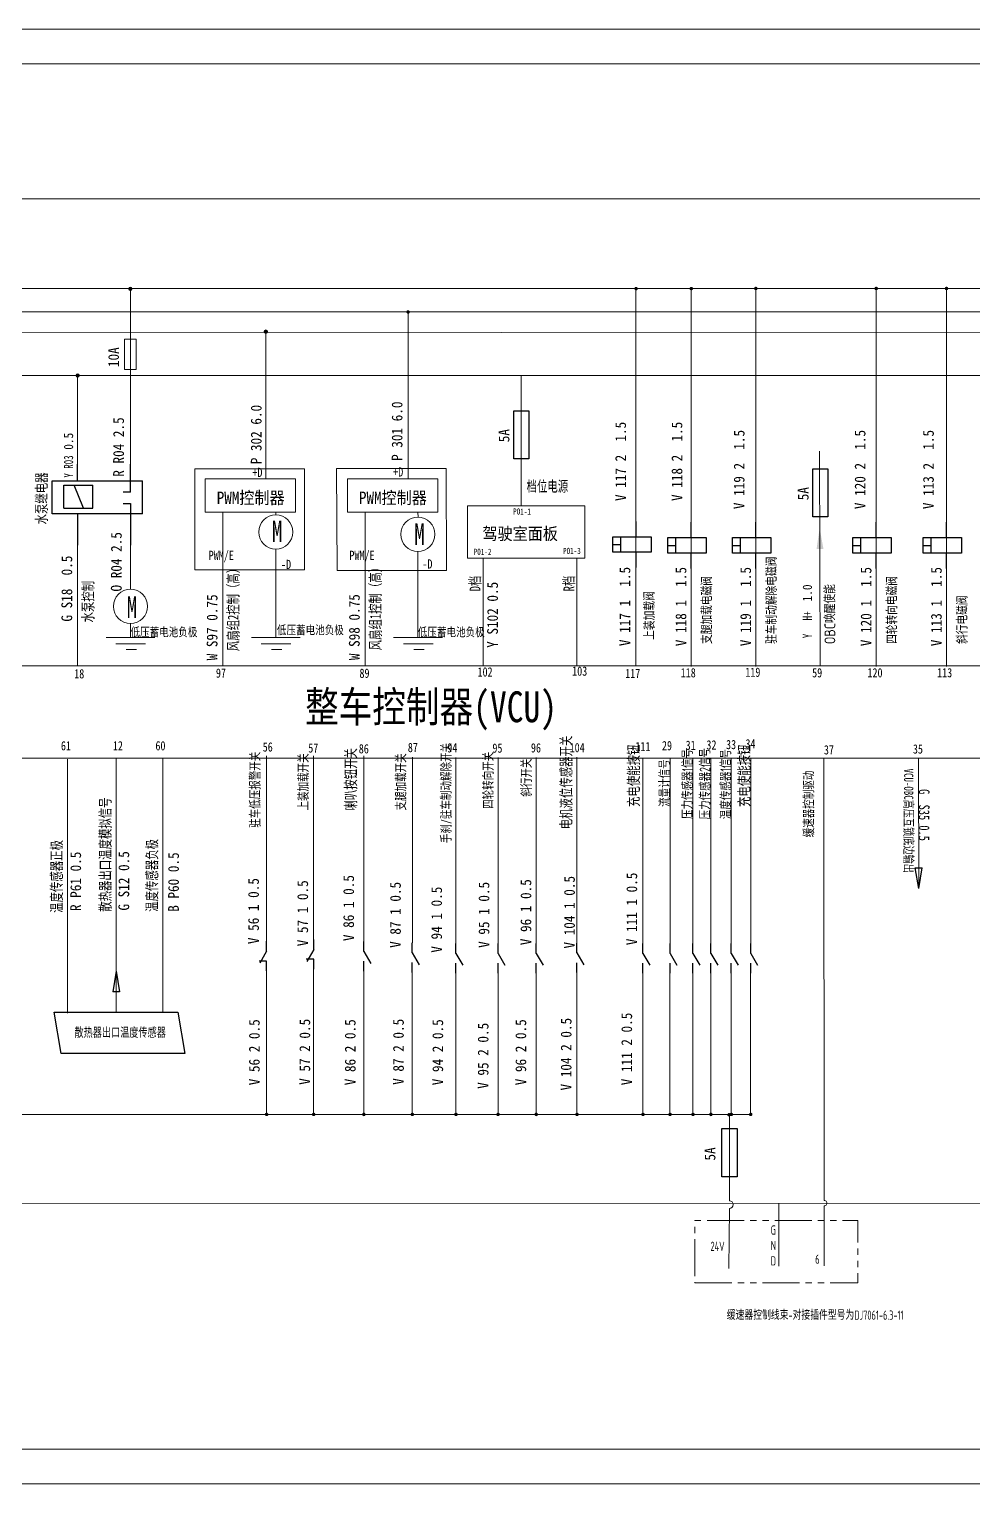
# Model space of a CAD drawing. Header units: millimetres. Extents: x 1 to 6482, y 2 to 1780.
# Drawn here: x 1801.5 to 2108.2, y 460.4 to 932.8 of the extents above; entities that cross this region are included whole.
import ezdxf

# ---------------------------------------------------------------- set-up
doc = ezdxf.new("R2010")
doc.units = ezdxf.units.MM
doc.linetypes.add('双点画线', pattern=[22, 12, -2, 2, -2, 2, -2])
for name, color, linetype in [('01', 7, 'Continuous'), ('PDF_外框线', 7, 'Continuous'), ('图框层', 7, 'Continuous'), ('粗实', 5, 'Continuous')]:
    doc.layers.add(name, color=color, linetype=linetype)
for name, color, linetype, lineweight in [('24V+', 6, 'Continuous', 50), ('图层 1', 7, 'Continuous', 18), ('实线层', 3, 'Continuous', 50), ('尺寸线层', 3, 'Continuous', 18)]:
    doc.layers.add(name, color=color, linetype=linetype, lineweight=lineweight)
doc.styles.get("Standard").update_dxf_attribs({"font": 'isocp.shx', "width": 0.707, "bigfont": 'hztxt.shx'})
doc.styles.add('标准', font='', dxfattribs={"width": 0.8})
doc.styles.get('标准').set_extended_font_data('SimSun')

# ---------------------------------------------------------------- blocks, each defined once
blk = doc.blocks.new('78654363')
at = {"linetype": 'Continuous'}
for p, q in [((-10.41, -0.71), (-10.41, 12.78)), ((6.77, 2.63), (6.77, 12.78))]:
    blk.add_line(p, q, dxfattribs=at)
at = {"layer": '图层 1', "color": 1, "lineweight": 25}
for points in [[(-14.33, 2.63), (-14.33, -8.03)], [(-14.33, 2.63), (15.02, 2.63)], [(15.02, 2.63), (15.02, -8.03)], [(15.02, -8.03), (-14.33, -8.03)]]:
    blk.add_lwpolyline(points, dxfattribs=at)
at = {"layer": '图层 1', "color": 7, "lineweight": 25}
for points in [[(1.84, 0.82), (1.84, -6.64)], [(11.29, 0.82), (1.84, 0.82)], [(4.84, 0.82), (7.87, -6.64)], [(11.29, 0.82), (11.29, -6.64)], [(-8.01, -0.71), (-10.41, -0.71)], [(-10.41, -4.44), (-10.41, -13.45)], [(-10.41, -4.44), (-8.01, -4.44)], [(11.29, -6.64), (1.84, -6.64)], [(6.77, -8.03), (6.77, -13.45)]]:
    blk.add_lwpolyline(points, dxfattribs=at)
blk = doc.blocks.new('794856123')
for p, q in [((-0.56, -4.55), (-1.68, 2.23)), ((-1.68, 2.23), (0.56, 2.23)), ((-0.56, -4.55), (0.56, 2.23))]:
    blk.add_line(p, q)
blk = doc.blocks.new('117-快速继电器的线圈')
for p, q in [((0, 9.99698), (0, 4.99849)), ((-7.497735, 2.499245), (-4.99849, 2.499245)), ((0, 0), (0, -4.99849))]:
    blk.add_line(p, q)
at = {"layer": '粗实'}
blk.add_line((-4.99849, 4.99849), (-4.99849, 0), dxfattribs=at)
blk.add_lwpolyline([(-7.497735, 4.99849), (4.99849, 4.99849), (4.99849, 0), (-7.497735, 0)], close=True, dxfattribs=at)
blk = doc.blocks.new('*U86', base_point=(101.19, -48.19))
at = {"layer": '01'}
for p, q in [((101.19, -33.19), (101.19, -38.19)), ((101.19, -43.19), (97.69, -37.12)), ((101.19, -43.19), (101.19, -48.19))]:
    blk.add_line(p, q, dxfattribs=at)
blk = doc.blocks.new('*U87', base_point=(100.08, -48.36))
at = {"layer": '01'}
for p, q in [((100.08, -33.36), (100.08, -38.36)), ((100.08, -43.36), (103.58, -37.3)), ((100.08, -38.36), (103.82, -38.36)), ((100.08, -43.36), (100.08, -48.36))]:
    blk.add_line(p, q, dxfattribs=at)
blk = doc.blocks.new('*U88', base_point=(100.08, -48.36))
at = {"layer": '01'}
for p, q in [((100.08, -33.36), (100.08, -38.36)), ((100.08, -43.36), (103.58, -37.3)), ((100.08, -38.36), (103.82, -38.36)), ((100.08, -43.36), (100.08, -48.36))]:
    blk.add_line(p, q, dxfattribs=at)
blk = doc.blocks.new('*U145', base_point=(101.19, -48.19))
at = {"layer": '01'}
for p, q in [((101.19, -33.19), (101.19, -38.19)), ((101.19, -43.19), (97.69, -37.12)), ((101.19, -43.19), (101.19, -48.19))]:
    blk.add_line(p, q, dxfattribs=at)
blk = doc.blocks.new('*U146', base_point=(101.19, -48.19))
at = {"layer": '01'}
for p, q in [((101.19, -33.19), (101.19, -38.19)), ((101.19, -43.19), (97.69, -37.12)), ((101.19, -43.19), (101.19, -48.19))]:
    blk.add_line(p, q, dxfattribs=at)
blk = doc.blocks.new('*U149', base_point=(101.19, -48.19))
at = {"layer": '01'}
for p, q in [((101.19, -33.19), (101.19, -38.19)), ((101.19, -43.19), (97.69, -37.12)), ((101.19, -43.19), (101.19, -48.19))]:
    blk.add_line(p, q, dxfattribs=at)

msp = doc.modelspace()

# ---------------------------------------------------------------- hatches: boundary and pattern name
at = {"linetype": 'ByBlock', "lineweight": 18}
h = msp.add_hatch(color=0, dxfattribs=at)
h.dxf.hatch_style = 1
h.paths.add_polyline_path([(1924.69, 841.52), (1924.69, 840.95), (1925.26, 840.95, 0.414214)])
h.paths.add_polyline_path([(1924.69, 841.52, 0.414214), (1924.12, 840.95), (1924.69, 840.95)])
h.paths.add_polyline_path([(1924.69, 840.95), (1924.12, 840.95, 0.414214), (1924.69, 840.38)])
h.paths.add_polyline_path([(1925.26, 840.95), (1924.69, 840.95), (1924.69, 840.38, 0.414214)])
h = msp.add_hatch(color=0, dxfattribs=at)
h.dxf.hatch_style = 1
h.paths.add_polyline_path([(1878.48, 835.12), (1878.48, 834.55), (1879.05, 834.55, 0.414214)])
h.paths.add_polyline_path([(1878.48, 835.12, 0.414214), (1877.91, 834.55), (1878.48, 834.55)])
h.paths.add_polyline_path([(1878.48, 834.55), (1877.91, 834.55, 0.414214), (1878.48, 833.97)])
h.paths.add_polyline_path([(1879.05, 834.55), (1878.48, 834.55), (1878.48, 833.97, 0.414214)])
h = msp.add_hatch(color=0, dxfattribs=at)
h.dxf.hatch_style = 1
h.paths.add_polyline_path([(1817.31, 820.88), (1817.31, 820.3), (1817.88, 820.3, 0.414214)])
h.paths.add_polyline_path([(1817.31, 820.88, 0.414214), (1816.74, 820.3), (1817.31, 820.3)])
h.paths.add_polyline_path([(1817.31, 820.3), (1816.74, 820.3, 0.414214), (1817.31, 819.73)])
h.paths.add_polyline_path([(1817.88, 820.3), (1817.31, 820.3), (1817.31, 819.73, 0.414214)])
at = {"layer": '24V+', "linetype": 'ByBlock', "lineweight": 18}
h = msp.add_hatch(color=0, dxfattribs=at)
h.dxf.hatch_style = 1
h.paths.add_polyline_path([(1834.43, 849.01), (1834.43, 848.44), (1835, 848.44, 0.414214)])
h.paths.add_polyline_path([(1834.43, 849.01, 0.414214), (1833.85, 848.44), (1834.43, 848.44)])
h.paths.add_polyline_path([(1834.43, 848.44), (1833.85, 848.44, 0.414214), (1834.43, 847.87)])
h.paths.add_polyline_path([(1835, 848.44), (1834.43, 848.44), (1834.43, 847.87, 0.414214)])
h = msp.add_hatch(color=0, dxfattribs=at)
h.dxf.hatch_style = 1
h.paths.add_polyline_path([(1998.77, 849.1), (1998.77, 848.52), (1999.35, 848.52, 0.414214)])
h.paths.add_polyline_path([(1998.77, 849.1, 0.414214), (1998.2, 848.52), (1998.77, 848.52)])
h.paths.add_polyline_path([(1998.77, 848.52), (1998.2, 848.52, 0.414214), (1998.77, 847.95)])
h.paths.add_polyline_path([(1999.35, 848.52), (1998.77, 848.52), (1998.77, 847.95, 0.414214)])
h = msp.add_hatch(color=0, dxfattribs=at)
h.dxf.hatch_style = 1
h.paths.add_polyline_path([(2016.7, 849.1), (2016.7, 848.52), (2017.28, 848.52, 0.414214)])
h.paths.add_polyline_path([(2016.7, 849.1, 0.414214), (2016.13, 848.52), (2016.7, 848.52)])
h.paths.add_polyline_path([(2016.7, 848.52), (2016.13, 848.52, 0.414214), (2016.7, 847.95)])
h.paths.add_polyline_path([(2017.28, 848.52), (2016.7, 848.52), (2016.7, 847.95, 0.414214)])
h = msp.add_hatch(color=0, dxfattribs=at)
h.dxf.hatch_style = 1
h.paths.add_polyline_path([(2037.66, 849.13), (2037.66, 848.56), (2038.24, 848.56, 0.414214)])
h.paths.add_polyline_path([(2037.66, 849.13, 0.414214), (2037.09, 848.56), (2037.66, 848.56)])
h.paths.add_polyline_path([(2037.66, 848.56), (2037.09, 848.56, 0.414214), (2037.66, 847.99)])
h.paths.add_polyline_path([(2038.24, 848.56), (2037.66, 848.56), (2037.66, 847.99, 0.414214)])
h = msp.add_hatch(color=0, dxfattribs=at)
h.dxf.hatch_style = 1
h.paths.add_polyline_path([(2076.79, 849.13), (2076.79, 848.56), (2077.36, 848.56, 0.414214)])
h.paths.add_polyline_path([(2076.79, 849.13, 0.414214), (2076.21, 848.56), (2076.79, 848.56)])
h.paths.add_polyline_path([(2076.79, 848.56), (2076.21, 848.56, 0.414214), (2076.79, 847.99)])
h.paths.add_polyline_path([(2077.36, 848.56), (2076.79, 848.56), (2076.79, 847.99, 0.414214)])
h = msp.add_hatch(color=0, dxfattribs=at)
h.dxf.hatch_style = 1
h.paths.add_polyline_path([(2099.62, 849.13), (2099.62, 848.56), (2100.19, 848.56, 0.414214)])
h.paths.add_polyline_path([(2099.62, 849.13, 0.414214), (2099.05, 848.56), (2099.62, 848.56)])
h.paths.add_polyline_path([(2099.62, 848.56), (2099.05, 848.56, 0.414214), (2099.62, 847.99)])
h.paths.add_polyline_path([(2100.19, 848.56), (2099.62, 848.56), (2099.62, 847.99, 0.414214)])
h = msp.add_hatch(color=0, dxfattribs=at)
h.dxf.hatch_style = 1
h.paths.add_polyline_path([(1878.71, 580.91), (1878.71, 580.34), (1879.29, 580.34, 0.414214)])
h.paths.add_polyline_path([(1878.71, 580.91, 0.414214), (1878.14, 580.34), (1878.71, 580.34)])
h.paths.add_polyline_path([(1878.71, 580.34), (1878.14, 580.34, 0.414214), (1878.71, 579.77)])
h.paths.add_polyline_path([(1879.29, 580.34), (1878.71, 580.34), (1878.71, 579.77, 0.414214)])
h = msp.add_hatch(color=0, dxfattribs=at)
h.dxf.hatch_style = 1
h.paths.add_polyline_path([(1894, 580.91), (1894, 580.34), (1894.57, 580.34, 0.414214)])
h.paths.add_polyline_path([(1894, 580.91, 0.414214), (1893.43, 580.34), (1894, 580.34)])
h.paths.add_polyline_path([(1894, 580.34), (1893.43, 580.34, 0.414214), (1894, 579.77)])
h.paths.add_polyline_path([(1894.57, 580.34), (1894, 580.34), (1894, 579.77, 0.414214)])
h = msp.add_hatch(color=0, dxfattribs=at)
h.dxf.hatch_style = 1
h.paths.add_polyline_path([(1910.31, 580.91), (1910.31, 580.34), (1910.88, 580.34, 0.414214)])
h.paths.add_polyline_path([(1910.31, 580.91, 0.414214), (1909.74, 580.34), (1910.31, 580.34)])
h.paths.add_polyline_path([(1910.31, 580.34), (1909.74, 580.34, 0.414214), (1910.31, 579.77)])
h.paths.add_polyline_path([(1910.88, 580.34), (1910.31, 580.34), (1910.31, 579.77, 0.414214)])
h = msp.add_hatch(color=0, dxfattribs=at)
h.dxf.hatch_style = 1
h.paths.add_polyline_path([(1926.07, 580.91), (1926.07, 580.34), (1926.65, 580.34, 0.414214)])
h.paths.add_polyline_path([(1926.07, 580.91, 0.414214), (1925.5, 580.34), (1926.07, 580.34)])
h.paths.add_polyline_path([(1926.07, 580.34), (1925.5, 580.34, 0.414214), (1926.07, 579.77)])
h.paths.add_polyline_path([(1926.65, 580.34), (1926.07, 580.34), (1926.07, 579.77, 0.414214)])
h = msp.add_hatch(color=0, dxfattribs=at)
h.dxf.hatch_style = 1
h.paths.add_polyline_path([(1940.24, 580.91), (1940.24, 580.34), (1940.81, 580.34, 0.414214)])
h.paths.add_polyline_path([(1940.24, 580.91, 0.414214), (1939.66, 580.34), (1940.24, 580.34)])
h.paths.add_polyline_path([(1940.24, 580.34), (1939.66, 580.34, 0.414214), (1940.24, 579.77)])
h.paths.add_polyline_path([(1940.81, 580.34), (1940.24, 580.34), (1940.24, 579.77, 0.414214)])
h = msp.add_hatch(color=0, dxfattribs=at)
h.dxf.hatch_style = 1
h.paths.add_polyline_path([(1953.93, 580.91), (1953.93, 580.34), (1954.5, 580.34, 0.414214)])
h.paths.add_polyline_path([(1953.93, 580.91, 0.414214), (1953.35, 580.34), (1953.93, 580.34)])
h.paths.add_polyline_path([(1953.93, 580.34), (1953.35, 580.34, 0.414214), (1953.93, 579.77)])
h.paths.add_polyline_path([(1954.5, 580.34), (1953.93, 580.34), (1953.93, 579.77, 0.414214)])
h = msp.add_hatch(color=0, dxfattribs=at)
h.dxf.hatch_style = 1
h.paths.add_polyline_path([(1966.31, 580.92), (1966.31, 580.34), (1966.88, 580.34, 0.414214)])
h.paths.add_polyline_path([(1966.31, 580.92, 0.414214), (1965.74, 580.34), (1966.31, 580.34)])
h.paths.add_polyline_path([(1966.31, 580.34), (1965.74, 580.34, 0.414214), (1966.31, 579.77)])
h.paths.add_polyline_path([(1966.88, 580.34), (1966.31, 580.34), (1966.31, 579.77, 0.414214)])
h = msp.add_hatch(color=0, dxfattribs=at)
h.dxf.hatch_style = 1
h.paths.add_polyline_path([(1979.57, 580.92), (1979.57, 580.34), (1980.14, 580.34, 0.414214)])
h.paths.add_polyline_path([(1979.57, 580.92, 0.414214), (1978.99, 580.34), (1979.57, 580.34)])
h.paths.add_polyline_path([(1979.57, 580.34), (1978.99, 580.34, 0.414214), (1979.57, 579.77)])
h.paths.add_polyline_path([(1980.14, 580.34), (1979.57, 580.34), (1979.57, 579.77, 0.414214)])
h = msp.add_hatch(color=0, dxfattribs=at)
h.dxf.hatch_style = 1
h.paths.add_polyline_path([(2001, 580.91), (2001, 580.34), (2001.57, 580.34, 0.414214)])
h.paths.add_polyline_path([(2001, 580.91, 0.414214), (2000.43, 580.34), (2001, 580.34)])
h.paths.add_polyline_path([(2001, 580.34), (2000.43, 580.34, 0.414214), (2001, 579.77)])
h.paths.add_polyline_path([(2001.57, 580.34), (2001, 580.34), (2001, 579.77, 0.414214)])
h = msp.add_hatch(color=0, dxfattribs=at)
h.dxf.hatch_style = 1
h.paths.add_polyline_path([(2009.8, 580.91), (2009.8, 580.34), (2010.37, 580.34, 0.414214)])
h.paths.add_polyline_path([(2009.8, 580.91, 0.414214), (2009.23, 580.34), (2009.8, 580.34)])
h.paths.add_polyline_path([(2009.8, 580.34), (2009.23, 580.34, 0.414214), (2009.8, 579.77)])
h.paths.add_polyline_path([(2010.37, 580.34), (2009.8, 580.34), (2009.8, 579.77, 0.414214)])
h = msp.add_hatch(color=0, dxfattribs=at)
h.dxf.hatch_style = 1
h.paths.add_polyline_path([(2017.24, 580.91), (2017.24, 580.34), (2017.81, 580.34, 0.414214)])
h.paths.add_polyline_path([(2017.24, 580.91, 0.414214), (2016.67, 580.34), (2017.24, 580.34)])
h.paths.add_polyline_path([(2017.24, 580.34), (2016.67, 580.34, 0.414214), (2017.24, 579.77)])
h.paths.add_polyline_path([(2017.81, 580.34), (2017.24, 580.34), (2017.24, 579.77, 0.414214)])
h = msp.add_hatch(color=0, dxfattribs=at)
h.dxf.hatch_style = 1
h.paths.add_polyline_path([(2023.07, 580.91), (2023.07, 580.34), (2023.64, 580.34, 0.414214)])
h.paths.add_polyline_path([(2023.07, 580.91, 0.414214), (2022.49, 580.34), (2023.07, 580.34)])
h.paths.add_polyline_path([(2023.07, 580.34), (2022.49, 580.34, 0.414214), (2023.07, 579.77)])
h.paths.add_polyline_path([(2023.64, 580.34), (2023.07, 580.34), (2023.07, 579.77, 0.414214)])
h = msp.add_hatch(color=0, dxfattribs=at)
h.dxf.hatch_style = 1
h.paths.add_polyline_path([(2028.98, 580.79), (2028.98, 580.22), (2029.56, 580.22, 0.414214)])
h.paths.add_polyline_path([(2028.98, 580.79, 0.414214), (2028.41, 580.22), (2028.98, 580.22)])
h.paths.add_polyline_path([(2028.98, 580.22), (2028.41, 580.22, 0.414214), (2028.98, 579.65)])
h.paths.add_polyline_path([(2029.56, 580.22), (2028.98, 580.22), (2028.98, 579.65, 0.414214)])
h = msp.add_hatch(color=0, dxfattribs=at)
h.dxf.hatch_style = 1
h.paths.add_polyline_path([(2029.7, 580.91), (2029.7, 580.34), (2030.27, 580.34, 0.414214)])
h.paths.add_polyline_path([(2029.7, 580.91, 0.414214), (2029.13, 580.34), (2029.7, 580.34)])
h.paths.add_polyline_path([(2029.7, 580.34), (2029.13, 580.34, 0.414214), (2029.7, 579.77)])
h.paths.add_polyline_path([(2030.27, 580.34), (2029.7, 580.34), (2029.7, 579.77, 0.414214)])
h = msp.add_hatch(color=0, dxfattribs=at)
h.dxf.hatch_style = 1
h.paths.add_polyline_path([(2036.01, 580.91), (2036.01, 580.34), (2036.58, 580.34, 0.414214)])
h.paths.add_polyline_path([(2036.01, 580.91, 0.414214), (2035.44, 580.34), (2036.01, 580.34)])
h.paths.add_polyline_path([(2036.01, 580.34), (2035.44, 580.34, 0.414214), (2036.01, 579.77)])
h.paths.add_polyline_path([(2036.58, 580.34), (2036.01, 580.34), (2036.01, 579.77, 0.414214)])
at = {"layer": '图框层', "true_color": 0x93278f}
h = msp.add_hatch(color=217, dxfattribs=at)
h.dxf.hatch_style = 1
h.paths.add_polyline_path([(2057.4, 763.94), (2058.52, 763.96), (2058.4, 770.74)])
h.paths.add_polyline_path([(2058.52, 763.96), (2059.64, 763.98), (2058.4, 770.74)])

# ---------------------------------------------------------------- linework, layer by layer
at = {"color": 0, "linetype": 'ByBlock', "lineweight": 18}
for p, q in [((1834.49, 791.48), (1834.49, 848.53)), ((1878.49, 786.75), (1878.49, 834.57)), ((1924.69, 786.75), (1924.69, 834.57)), ((1817.31, 820.27), (1817.31, 800.1)), ((1817.31, 791.48), (1817.31, 799.93)), ((1864.52, 775.87), (1864.52, 738.68)), ((1881.7, 775.87), (1881.7, 775.03)), ((1910.73, 775.87), (1910.73, 738.68)), ((1927.9, 775.87), (1927.95, 774.3)), ((1817.31, 765.25), (1817.31, 738.68)), ((1834.49, 765.25), (1834.49, 750.91)), ((1817.31, 738.68), (1817.31, 726)), ((1834.49, 739.78), (1834.49, 735.27)), ((1864.52, 738.68), (1864.52, 726)), ((1881.7, 739.78), (1881.7, 735.27)), ((1910.73, 738.68), (1910.73, 726)), ((1927.9, 739.78), (1927.9, 735.27))]:
    msp.add_line(p, q, dxfattribs=at)
at = {"linetype": 'ByBlock', "lineweight": 18}
for p, q in [((1832.57, 832.15), (1836.38, 832.15)), ((1832.57, 822.21), (1836.38, 822.21)), ((1842.42, 735.27), (1826.55, 735.27)), ((1839.38, 733.12), (1829.72, 733.12)), ((1889.64, 735.27), (1873.76, 735.27)), ((1886.59, 733.12), (1876.94, 733.12)), ((1935.84, 735.27), (1919.97, 735.27)), ((1932.8, 733.12), (1923.14, 733.12)), ((1836.48, 731.3), (1833.14, 731.3)), ((1883.7, 731.3), (1880.35, 731.3)), ((1929.9, 731.3), (1926.56, 731.3))]:
    msp.add_line(p, q, dxfattribs=at)
at = {"color": 0, "linetype": 'ByBlock', "lineweight": 18}
for centre in [(1878.48, 834.55), (1817.31, 820.3)]:
    msp.add_circle(centre, 0.572, dxfattribs=at)
at = {"linetype": 'ByBlock', "lineweight": 18}
for centre in [(1881.7, 769.47), (1927.85, 768.74), (1834.49, 745.34)]:
    msp.add_circle(centre, 5.56, dxfattribs=at)
at = {"layer": '24V+', "color": 0, "linetype": 'ByBlock', "lineweight": 18}
for p, q in [((2229.34, 932.8), (1456.33, 932.8)), ((2240.58, 921.56), (1468.04, 921.56)), ((1881.7, 763.9), (1881.7, 735.27)), ((1927.89, 763.18), (1927.9, 735.27)), ((1949.04, 760.95), (1949.04, 726)), ((1979.51, 760.95), (1979.51, 726)), ((1813.99, 695.66), (1813.99, 613.26)), ((1829.83, 695.99), (1829.83, 613.6)), ((1844.97, 695.99), (1844.97, 613.6)), ((2090.54, 695.99), (2090.59, 653.67)), ((1587.54, 551.42), (4507.71, 552.06)), ((2240.58, 471.59), (1468.04, 471.59))]:
    msp.add_line(p, q, dxfattribs=at)
at = {"layer": '24V+', "color": 6, "linetype": 'ByBlock', "lineweight": 18}
msp.add_line((1587.54, 820.27), (3171.51, 820.27), dxfattribs=at)
at = {"layer": '24V+', "color": 0, "linetype": 'ByBlock', "lineweight": 5}
for p, q in [((1878.7, 627.04), (1878.7, 580.3)), ((1893.99, 627.51), (1893.99, 580.3)), ((1910.29, 626.91), (1910.29, 580.3)), ((1926.06, 626.46), (1926.06, 580.3)), ((1940.22, 626.24), (1940.22, 580.3)), ((1953.91, 626.24), (1953.91, 580.3)), ((1966.29, 626.24), (1966.29, 580.3)), ((1979.55, 626.39), (1979.55, 580.3)), ((2000.98, 626.41), (2000.98, 580.3)), ((2009.78, 626.41), (2009.78, 580.3)), ((2017.23, 626.41), (2017.23, 580.3)), ((2023.05, 626.41), (2023.05, 580.3)), ((2029.68, 626.41), (2029.68, 580.3)), ((2035.99, 626.41), (2035.99, 580.3))]:
    msp.add_line(p, q, dxfattribs=at)
at = {"layer": '24V+', "color": 0, "linetype": 'ByBlock', "lineweight": 18}
for points in [[(1855.38, 789.96), (1891, 789.96), (1891, 757.23), (1855.38, 757.23)], [(1901.41, 790.1), (1937.03, 790.1), (1937.21, 756.94), (1901.59, 756.94)], [(1858.78, 786.75), (1888.14, 786.75), (1888.14, 775.87), (1858.78, 775.87)], [(1904.99, 786.75), (1934.34, 786.75), (1934.34, 775.87), (1904.99, 775.87)]]:
    msp.add_lwpolyline(points, close=True, dxfattribs=at)
at = {"layer": '24V+', "color": 2, "linetype": 'ByBlock', "lineweight": 18}
msp.add_lwpolyline([(1943.97, 778), (1982.06, 778), (1982.06, 760.95), (1943.97, 760.95)], close=True, dxfattribs=at)
at = {"layer": '24V+', "color": 0, "linetype": 'ByBlock', "lineweight": 18}
msp.add_circle((1834.43, 848.44), 0.572, dxfattribs=at)
msp.add_arc((2029.11, 551.04), 1.23, 270.0145, 90.0145, dxfattribs=at)
at = {"layer": 'PDF_外框线', "linetype": 'ByBlock', "lineweight": 18}
msp.add_line((4564.24, 460.35), (1456.33, 460.35), dxfattribs=at)
at = {"layer": '图层 1', "color": 1, "linetype": 'ByBlock', "lineweight": 18}
msp.add_line((3171.51, 877.65), (1534, 877.65), dxfattribs=at)
at = {"layer": '图层 1', "color": 3, "linetype": 'ByBlock', "lineweight": 18}
msp.add_line((3171.51, 848.53), (1587.54, 848.53), dxfattribs=at)
at = {"layer": '图层 1', "color": 2, "linetype": 'ByBlock', "lineweight": 18}
for p, q in [((4506.78, 841.13), (1587.37, 840.95)), ((4506.71, 832.22), (1587.53, 834.59))]:
    msp.add_line(p, q, dxfattribs=at)
at = {"layer": '图层 1', "color": 6, "linetype": 'ByBlock', "lineweight": 18}
msp.add_line((2035.99, 580.3), (1615.8, 580.3), dxfattribs=at)
at = {"layer": '图层 1', "color": 7, "linetype": 'ByBlock', "lineweight": 18}
for points in [[(1832.57, 832.15), (1832.57, 822.21)], [(1836.38, 822.21), (1836.38, 832.15)]]:
    msp.add_lwpolyline(points, dxfattribs=at)
at = {"layer": '图框层', "lineweight": 5}
for p, q in [((1998.69, 725.99), (1998.69, 848.53)), ((2016.62, 725.84), (2016.62, 848.53)), ((2037.65, 725.84), (2037.65, 848.53)), ((2076.77, 725.84), (2076.77, 848.53)), ((2099.61, 725.84), (2099.61, 848.53)), ((1924.69, 834.59), (1924.72, 840.93)), ((1961.45, 820.27), (1961.45, 778)), ((2058.61, 726), (2058.37, 795.73)), ((1878.71, 636.64), (1878.71, 696.79)), ((1894, 637.1), (1894, 696.84)), ((1910.3, 636.47), (1910.3, 696.84)), ((1926.07, 636.02), (1926.07, 696.39)), ((1940.22, 635.92), (1940.22, 696.29)), ((1953.91, 635.92), (1953.91, 696.29)), ((1966.29, 635.92), (1966.29, 696.29)), ((1979.55, 635.98), (1979.55, 696.35)), ((2000.99, 635.62), (2000.99, 695.99)), ((2009.79, 635.62), (2009.79, 695.99)), ((2017.23, 635.62), (2017.23, 695.99)), ((2023.05, 635.62), (2023.05, 695.99)), ((2029.69, 635.62), (2029.69, 695.99)), ((2036, 635.62), (2036, 695.99)), ((2059.81, 695.99), (2059.85, 552.43)), ((2029.1, 580.31), (2029.11, 552.26)), ((2029.11, 549.81), (2028.94, 530.27)), ((2045.12, 551.53), (2045.12, 551.53)), ((2045.12, 551.53), (2045.12, 531.11)), ((2059.85, 550.64), (2059.85, 531.16))]:
    msp.add_line(p, q, dxfattribs=at)
at = {"layer": '图框层', "color": 2}
for points in [[(1959, 808.87), (1963.91, 808.87), (1963.91, 793.22), (1959, 793.22)], [(2056.2, 790.02), (2061.11, 790.02), (2061.11, 774.37), (2056.2, 774.37)], [(2026.65, 575.75), (2031.56, 575.75), (2031.56, 560.1), (2026.65, 560.1)]]:
    msp.add_lwpolyline(points, close=True, dxfattribs=at)
at = {"layer": '图框层'}
msp.add_lwpolyline([(1809.64, 613.58), (1849.87, 613.58), (1852.16, 600.17), (1811.92, 600.17)], close=True, dxfattribs=at)
at = {"layer": '图框层', "color": 2, "linetype": '双点画线', "lineweight": 5, "flags": 128}
msp.add_lwpolyline([(2017.86, 525.65), (2070.76, 525.65), (2070.76, 545.84), (2017.86, 545.84)], close=True, dxfattribs=at)
at = {"layer": '图框层', "lineweight": 5}
msp.add_arc((2059.85, 551.54), 0.892, 270, 90.0145, dxfattribs=at)
at = {"layer": '实线层', "color": 0, "linetype": 'ByBlock', "lineweight": 18}
for points in [[(2233.51, 695.99), (1642.31, 695.99), (1642.31, 725.94)], [(1708.36, 726), (2233.51, 726)]]:
    msp.add_lwpolyline(points, dxfattribs=at)

# ---------------------------------------------------------------- block references
at = {"color": 121, "linetype": 'ByBlock', "lineweight": 18, "rotation": 180}
msp.add_blockref('78654363', (1824.08, 778.03), dxfattribs=at)
for p in [(1998.69, 762.94), (2016.54, 762.65), (2037.57, 762.65), (2076.69, 762.65), (2099.53, 762.65)]:
    msp.add_blockref('117-快速继电器的线圈', p)
at = {"linetype": 'ByBlock', "lineweight": 18}
msp.add_blockref('794856123', (2091.15, 658.22), dxfattribs=at)
at = {"lineweight": 5, "xscale": 0.6395999999986088, "yscale": 0.6395999999986088, "rotation": 180}
for name, p in [('*U87', (1878.73, 636.56)), ('*U88', (1894.01, 637.11)), ('*U86', (1910.3, 636.48)), ('*U86', (1926.06, 636.03)), ('*U145', (1940.22, 635.84)), ('*U145', (1953.91, 635.84)), ('*U145', (1966.29, 635.84)), ('*U146', (1979.55, 635.98)), ('*U149', (2000.99, 635.84)), ('*U149', (2009.79, 635.84)), ('*U149', (2017.23, 635.84)), ('*U149', (2023.05, 635.84)), ('*U149', (2029.69, 635.84)), ('*U149', (2036, 635.84))]:
    msp.add_blockref(name, p, dxfattribs=at)
at = {"linetype": 'ByBlock', "lineweight": 18, "rotation": 180}
msp.add_blockref('794856123', (1829.27, 622.34), dxfattribs=at)

# ---------------------------------------------------------------- texts
at = {"layer": '24V+', "linetype": 'ByBlock', "lineweight": 18, "ltscale": 0.5, "attachment_point": 1, "style": '标准'}
for s, insert, char_height, width in [('{\\C0;+D}', (1874.09, 790.33), 3, 1.7418), ('{\\C0;+D}', (1919.85, 790.49), 3, 1.7418), ('{\\C0;PWM/E}', (1859.91, 763.4), 3, 1.7418), ('{\\C0;PWM/E}', (1905.63, 763.4), 3, 1.7418), ('{\\C0;-D}', (1883.42, 760.46), 3, 1.7418), ('{\\C0;-D}', (1929.34, 760.62), 3, 1.7418), ('{\\C0;18}', (1816.21, 724.95), 3, 1.7418), ('{\\C0;97}', (1862.25, 725.17), 3, 1.7418), ('{\\C0;89}', (1908.89, 725.12), 3, 1.7418), ('{\\C0;102}', (1947.25, 725.55), 3, 1.7418), ('{\\C0;103}', (1977.99, 725.81), 3, 1.7418), ('{\\C0;117}', (1995.23, 725.05), 3, 1.7418), ('{\\C0;118}', (2013.25, 725.27), 3, 1.7418), ('{\\C0;119}', (2034.25, 725.45), 3, 1.7418), ('{\\C0;59}', (2055.96, 725.27), 3, 1.7418), ('{\\C0;120}', (2073.94, 725.27), 3, 1.7418), ('{\\C0;113}', (2096.57, 725.29), 3, 1.7418), ('{\\C0;整车控制器(VCU)}', (1891.22, 717.73), 10.01, 107.2982), ('{\\C0;61}', (1811.89, 701.57), 3, 1.7418), ('{\\C0;12}', (1828.77, 701.57), 3, 1.7418), ('{\\C0;60}', (1842.59, 701.57), 3, 1.7418), ('{\\C0;56}', (1877.45, 701.18), 3, 110.6901), ('{\\C0;57}', (1892.25, 700.85), 3, 1.7418), ('{\\C0;86}', (1908.66, 700.59), 3, 1.7418), ('{\\C0;87}', (1924.61, 701), 3, 1.7418), ('{\\C0;95}', (1952.08, 700.8), 3, 1.7418), ('{\\C0;96}', (1964.6, 700.89), 3, 1.7418), ('{\\C0;104}', (1977.17, 700.98), 3, 1.7418), ('{\\C0;111}', (1998.56, 701.31), 3, 1.7418), ('{\\C0;29}', (2007.17, 701.61), 3, 1.7418), ('{\\C0;31}', (2014.86, 701.73), 3, 1.7418), ('{\\C0;32}', (2021.61, 701.84), 3, 1.7418), ('{\\C0;33}', (2028, 701.96), 3, 1.7418), ('{\\C0;34}', (2034.28, 702.2), 3, 1.7418), ('{\\C0;37}', (2059.79, 700.24), 3, 1.7418), ('{\\C0;35}', (2088.7, 700.52), 3, 1.7418)]:
    msp.add_mtext(s, dxfattribs=dict(at, insert=insert, char_height=char_height, width=width))
at = {"layer": '24V+', "linetype": 'ByBlock', "lineweight": 18, "ltscale": 0.5, "insert": (1937.42, 700.89), "char_height": 3, "attachment_point": 1, "style": '标准'}
msp.add_mtext('{\\C0;94}', dxfattribs=at)
at = {"layer": '图层 1', "color": 7, "linetype": 'ByBlock', "lineweight": 18}
for s, insert, char_height, width, attachment_point, rotation in [('{\\fSimSun|b0|i0|c134|p2;\\W0.9;10A}', (1830.8, 823.04), 3.5, 21.2554, 7, 90), ('{\\fSimSun|b0|i0|c134|p2;\\W0.9;P 302 6.0}', (1877.13, 791.48), 3.5, 39.8883, 7, 90), ('{\\fSimSun|b0|i0|c134|p2;\\W0.9;P 301 6.0}', (1922.9, 792.57), 3.5, 39.8883, 7, 90), ('{\\fSimSun|b0|i0|c134|p2;\\W0.9;R R04 2.5}', (1832.42, 787.43), 3.5, 34.9835, 7, 90), ('{\\fSimSun|b0|i0|c134|p2;\\W0.9;V 117 2  1.5}', (1995.54, 805.26), 3.5, 34.9835, 9, 90), ('{\\fSimSun|b0|i0|c134|p2;\\W0.9;V 118 2  1.5}', (2013.84, 805.27), 3.5, 34.9835, 9, 90), ('{\\fSimSun|b0|i0|c134|p2;\\C256;Y R03\\W0.9;\\C7; 0.5}', (1815.9, 787.14), 3, 44.4186, 7, 90), ('{\\fSimSun|b0|i0|c134|p2;\\W0.9;5A}', (1957.66, 798.63), 3.5, 21.2554, 7, 90), ('{\\fSimSun|b0|i0|c134|p2;\\W0.9;V 119 2  1.5}', (2034.04, 802.63), 3.5, 34.9835, 9, 90), ('{\\fSimSun|b0|i0|c134|p2;\\W0.9;V 120 2  1.5}', (2073.33, 802.63), 3.5, 34.9835, 9, 90), ('{\\fSimSun|b0|i0|c134|p2;\\W0.9;V 113 2  1.5}', (2095.54, 802.63), 3.5, 34.9835, 9, 90), ('{\\fSimSun|b0|i0|c134|p2;\\C256;水泵继电器}', (1807.71, 771.94), 3.5, 88.6927, 7, 90), ('{\\fSimSun|b0|i0|c134|p2;\\W0.9;5A}', (2054.86, 779.78), 3.5, 21.2554, 7, 90), ('{\\fSimSun|b0|i0|c134|p2;\\W0.9;O R04 2.5}', (1831.69, 750.16), 3.5, 34.9835, 7, 90), ('{\\fSimSun|b0|i0|c134|p2;\\W0.9;G S18  0.5}', (1815.6, 740.38), 3.5, 34.9835, 7, 90), ('{\\W0.9;驻车制动解除电磁阀}', (2044.53, 733.13), 3.5, 39.8883, 7, 90), ('{\\fSimSun|b0|i0|c134|p2;\\C256;风扇组2控制（高）}', (1870.04, 730.78), 3.5, 88.6927, 7, 90), ('{\\fSimSun|b0|i0|c134|p2;\\C256;风扇组1控制（高）}', (1916.25, 731.07), 3.5, 88.6927, 7, 90), ('{\\fSimSun|b0|i0|c134|p2;\\W0.9;V 117 1  1.5}', (1996.93, 758.15), 3.5, 34.9835, 9, 90), ('{\\fSimSun|b0|i0|c134|p2;\\W0.9;V 118 1  1.5}', (2015.13, 758.11), 3.5, 34.9835, 9, 90), ('{\\fSimSun|b0|i0|c134|p2;\\W0.9;V 119 1  1.5}', (2036.15, 758.11), 3.5, 34.9835, 9, 90), ('{\\fSimSun|b0|i0|c134|p2;\\W0.9;V 120 1  1.5}', (2075.28, 758.11), 3.5, 34.9835, 9, 90), ('{\\fSimSun|b0|i0|c134|p2;\\W0.9;V 113 1  1.5}', (2098.11, 758.11), 3.5, 34.9835, 9, 90), ('{\\fSimSun|b0|i0|c134|p2;\\C256;水泵控制}', (1822.83, 740.11), 3.5, 88.6927, 7, 90), ('{\\fSimSun|b0|i0|c134|p2;\\C256;D档}', (1948.57, 750.24), 3.5, 88.6927, 7, 90), ('{\\fSimSun|b0|i0|c134|p2;\\W0.9;Y S102 0.5}', (1953.93, 731.87), 3.5, 39.8883, 7, 90), ('{\\fSimSun|b0|i0|c134|p2;\\C256;R档}', (1979.05, 750.24), 3.5, 88.6927, 7, 90), ('{\\W0.9;支腿加载电磁阀}', (2023.5, 733.13), 3.5, 39.8883, 7, 90), ('{\\fSimSun|b0|i0|c134|p2;\\C256;Y   H+ \\W0.9;\\C7; 1.0}', (2055.94, 735), 3, 44.4186, 7, 90), ('{\\W0.9;OBC唤醒使能}', (2063.5, 733.07), 3.5, 39.8883, 7, 90), ('{\\W0.9;四轮转向电磁阀}', (2083.65, 733.13), 3.5, 39.8883, 7, 90), ('{\\fSimSun|b0|i0|c134|p2;\\W0.9;W S97 0.75}', (1862.81, 727.8), 3.5, 34.9835, 7, 90), ('{\\fSimSun|b0|i0|c134|p2;\\W0.9;W S98 0.75}', (1909.02, 727.87), 3.5, 34.9835, 7, 90), ('{\\W0.9;上装加载阀}', (2004.85, 734.49), 3.5, 39.8883, 7, 90), ('{\\W0.9;斜行电磁阀}', (2106.48, 733.13), 3.5, 39.8883, 7, 90), ('{\\fSimSun|b0|i0|c134|p2;\\C256;电机液位传感器开关}', (1978.17, 672.95), 3.5, 88.6927, 7, 90), ('{\\fSimSun|b0|i0|c134|p2;\\C256;充电使能按钮}', (2000.09, 680.21), 3.5, 88.6927, 7, 90), ('{\\fSimSun|b0|i0|c134|p2;\\C256;充电使能按钮}', (2036, 680.21), 3.5, 88.6927, 7, 90), ('{\\fSimSun|b0|i0|c134|p2;\\C256;喇叭按钮开关}', (1908.2, 679.04), 3.5, 88.6927, 7, 90), ('{\\C256;手刹/驻车制动解除开关}', (1938.86, 668.46), 3.5, 88.6927, 7, 90), ('{\\C256;压力传感器1信号}', (2017.23, 676.3), 3.5, 88.6927, 7, 90), ('{\\C256;压力传感器2信号}', (2022.95, 676.14), 3.5, 88.6927, 7, 90), ('{\\C256;驻车低压报警开关}', (1876.78, 673.41), 3.5, 88.6927, 7, 90), ('{\\C256;上装加载开关}', (1892.46, 679.04), 3.5, 88.6927, 7, 90), ('{\\C256;支腿加载开关}', (1924.16, 679.04), 3.5, 88.6927, 7, 90), ('{\\C256;四轮转向开关}', (1952.55, 679.57), 3.5, 88.6927, 7, 90), ('{\\C256;斜行开关}', (1964.94, 683.53), 3.5, 88.6927, 7, 90), ('{\\C256;流量计信号}', (2009.79, 680.21), 3.5, 88.6927, 7, 90), ('{\\C256;温度传感器1信号}', (2029.69, 676.22), 3.5, 88.6927, 7, 90), ('{\\fSimSun|b0|i0|c134|p2;\\C256;VCU-OBC高压互锁底边输出}', (2085.51, 692.64), 3, 45.8275, 7, 270), ('{\\C256;缓速器控制驱动}', (2056.68, 670.32), 3.5, 88.6927, 7, 90), ('{\\fSimSun|b0|i0|c134|p2;\\C256;散热器出口温度模拟信号}', (1828.43, 646.15), 3.5, 88.6927, 7, 90), ('{\\fSimSun|b0|i0|c134|p2;\\C256;温度传感器正极}', (1812.6, 645.81), 3.5, 88.6927, 7, 90), ('{\\fSimSun|b0|i0|c134|p2;\\C256;温度传感器负极}', (1843.57, 646.14), 3.5, 88.6927, 7, 90), ('{\\fSimSun|b0|i0|c134|p2;\\W0.9;R P61 0.5}', (1818.49, 646.39), 3.5, 39.8883, 7, 90), ('{\\fSimSun|b0|i0|c134|p2;\\W0.9;G S12 0.5}', (1834.12, 646.54), 3.5, 39.8883, 7, 90), ('{\\fSimSun|b0|i0|c134|p2;\\W0.9;B P60 0.5}', (1850.27, 646.15), 3.5, 39.8883, 7, 90), ('{\\fSimSun|b0|i0|c134|p2;\\W0.9;V 56 1 0.5}', (1876.26, 635.66), 3.5, 39.8883, 7, 90), ('{\\fSimSun|b0|i0|c134|p2;\\W0.9;V 86 1 0.5}', (1907.16, 636.64), 3.5, 39.8883, 7, 90), ('{\\fSimSun|b0|i0|c134|p2;\\W0.9;V 104 1 0.5}', (1978.91, 634.21), 3.5, 39.8883, 7, 90), ('{\\fSimSun|b0|i0|c134|p2;\\W0.9;V 111 1 0.5}', (1999.17, 635.3), 3.5, 39.8883, 7, 90), ('{\\fSimSun|b0|i0|c134|p2;\\W0.9;V 57 1 0.5}', (1892.24, 634.95), 3.5, 39.8883, 7, 90), ('{\\fSimSun|b0|i0|c134|p2;\\W0.9;V 87 1 0.5}', (1922.37, 634.43), 3.5, 39.8883, 7, 90), ('{\\fSimSun|b0|i0|c134|p2;\\W0.9;V 94 1 0.5}', (1935.75, 632.87), 3.5, 39.8883, 7, 90), ('{\\fSimSun|b0|i0|c134|p2;\\W0.9;V 95 1 0.5}', (1951.13, 634.43), 3.5, 39.8883, 7, 90), ('{\\fSimSun|b0|i0|c134|p2;\\W0.9;V 96 1 0.5}', (1964.76, 635.3), 3.5, 39.8883, 7, 90), ('{\\fSimSun|b0|i0|c134|p2;\\W0.9;V 56 2 0.5}', (1876.52, 589.81), 3.5, 39.8883, 7, 90), ('{\\fSimSun|b0|i0|c134|p2;\\W0.9;V 57 2 0.5}', (1892.92, 589.96), 3.5, 39.8883, 7, 90), ('{\\fSimSun|b0|i0|c134|p2;\\W0.9;V 86 2 0.5}', (1907.67, 589.81), 3.5, 39.8883, 7, 90), ('{\\fSimSun|b0|i0|c134|p2;\\W0.9;V 87 2 0.5}', (1923.34, 589.96), 3.5, 39.8883, 7, 90), ('{\\fSimSun|b0|i0|c134|p2;\\W0.9;V 94 2 0.5}', (1936.13, 589.81), 3.5, 39.8883, 7, 90), ('{\\fSimSun|b0|i0|c134|p2;\\W0.9;V 95 2 0.5}', (1950.86, 588.66), 3.5, 39.8883, 7, 90), ('{\\fSimSun|b0|i0|c134|p2;\\W0.9;V 96 2 0.5}', (1963.11, 589.81), 3.5, 39.8883, 7, 90), ('{\\fSimSun|b0|i0|c134|p2;\\W0.9;V 104 2 0.5}', (1977.83, 588.12), 3.5, 39.8883, 7, 90), ('{\\fSimSun|b0|i0|c134|p2;\\W0.9;V 111 2 0.5}', (1997.52, 589.81), 3.5, 39.8883, 7, 90), ('{\\fSimSun|b0|i0|c134|p2;\\W0.9;5A}', (2024.58, 565.36), 3.5, 21.2554, 7, 90)]:
    msp.add_mtext(s, dxfattribs=dict(at, insert=insert, char_height=char_height, width=width, attachment_point=attachment_point, rotation=rotation))
at = {"layer": '图层 1', "color": 7, "linetype": 'ByBlock', "lineweight": 18, "attachment_point": 7}
for s, insert, char_height, width in [('{\\fSimSun|b0|i0|c134|p2;\\C256;档位电源}', (1963.19, 782.2), 3.5, 88.6927), ('{\\fSimSun|b0|i0|c134|p2;散热器出口温度传感器}', (1816.29, 605.19), 3, 59.6614), ('{\\C256;G\\PN\\PD}', (2042.52, 531.28), 3, 44.4186), ('{\\C256;24V}', (2022.94, 536), 3, 44.4186), ('{\\C256;6}', (2056.96, 531.81), 3, 44.4186)]:
    msp.add_mtext(s, dxfattribs=dict(at, insert=insert, char_height=char_height, width=width))
for s, insert, char_height in [('{\\fSimSun|b0|i0|c134|p2;\\W0.9;PWM控制器}', (1862.51, 778.18), 4), ('{\\fSimSun|b0|i0|c134|p2;\\W0.9;PWM控制器}', (1908.72, 778.18), 4), ('{\\W0.9;低压蓄电池负极}', (1834.49, 735.27), 3), ('{\\W0.9;低压蓄电池负极}', (1882.07, 735.94), 3), ('{\\W0.9;低压蓄电池负极}', (1927.85, 735.27), 3), ('{\\C3;缓速器控制线束-对接插件型号为DJ7061-6.3-11}', (2028.23, 513.62), 3)]:
    msp.add_mtext(s, dxfattribs=dict(at, insert=insert, char_height=char_height))
at = {"layer": '图层 1', "color": 2, "linetype": 'ByBlock', "lineweight": 18, "char_height": 2, "width": 88.6927, "attachment_point": 9}
for s, insert in [('{\\fSimSun|b0|i0|c134|p2;\\C256;PO1-1}', (1964.58, 775.11)), ('{\\fSimSun|b0|i0|c134|p2;\\C256;PO1-2}', (1951.77, 762.03)), ('{\\fSimSun|b0|i0|c134|p2;\\C256;PO1-3}', (1980.8, 762.3))]:
    msp.add_mtext(s, dxfattribs=dict(at, insert=insert))
at = {"layer": '图层 1', "color": 2, "linetype": 'ByBlock', "lineweight": 18, "insert": (1948.82, 766.5), "char_height": 4, "attachment_point": 7}
msp.add_mtext('{\\fSimSun|b0|i0|c134|p2;\\W0.9;驾驶室面板}', dxfattribs=at)
at = {"layer": '图层 1', "color": 0, "linetype": 'ByBlock', "lineweight": 18, "insert": (2090.56, 686), "char_height": 3.5, "width": 88.6927, "attachment_point": 7, "rotation": 270}
msp.add_mtext('{\\fSimSun|b0|i0|c134|p2;\\C256;G  S35 0.5}', dxfattribs=at)
at = {"layer": '尺寸线层', "color": 0, "linetype": 'ByBlock', "lineweight": 18, "char_height": 7, "width": 5.9824, "attachment_point": 1}
for insert in [(1880.45, 773.2), (1926.72, 772.25), (1833.3, 748.57)]:
    msp.add_mtext('{\\fsimhei|b0|i0|c134|p2;M}', dxfattribs=dict(at, insert=insert))

doc.saveas('drawing.dxf')
